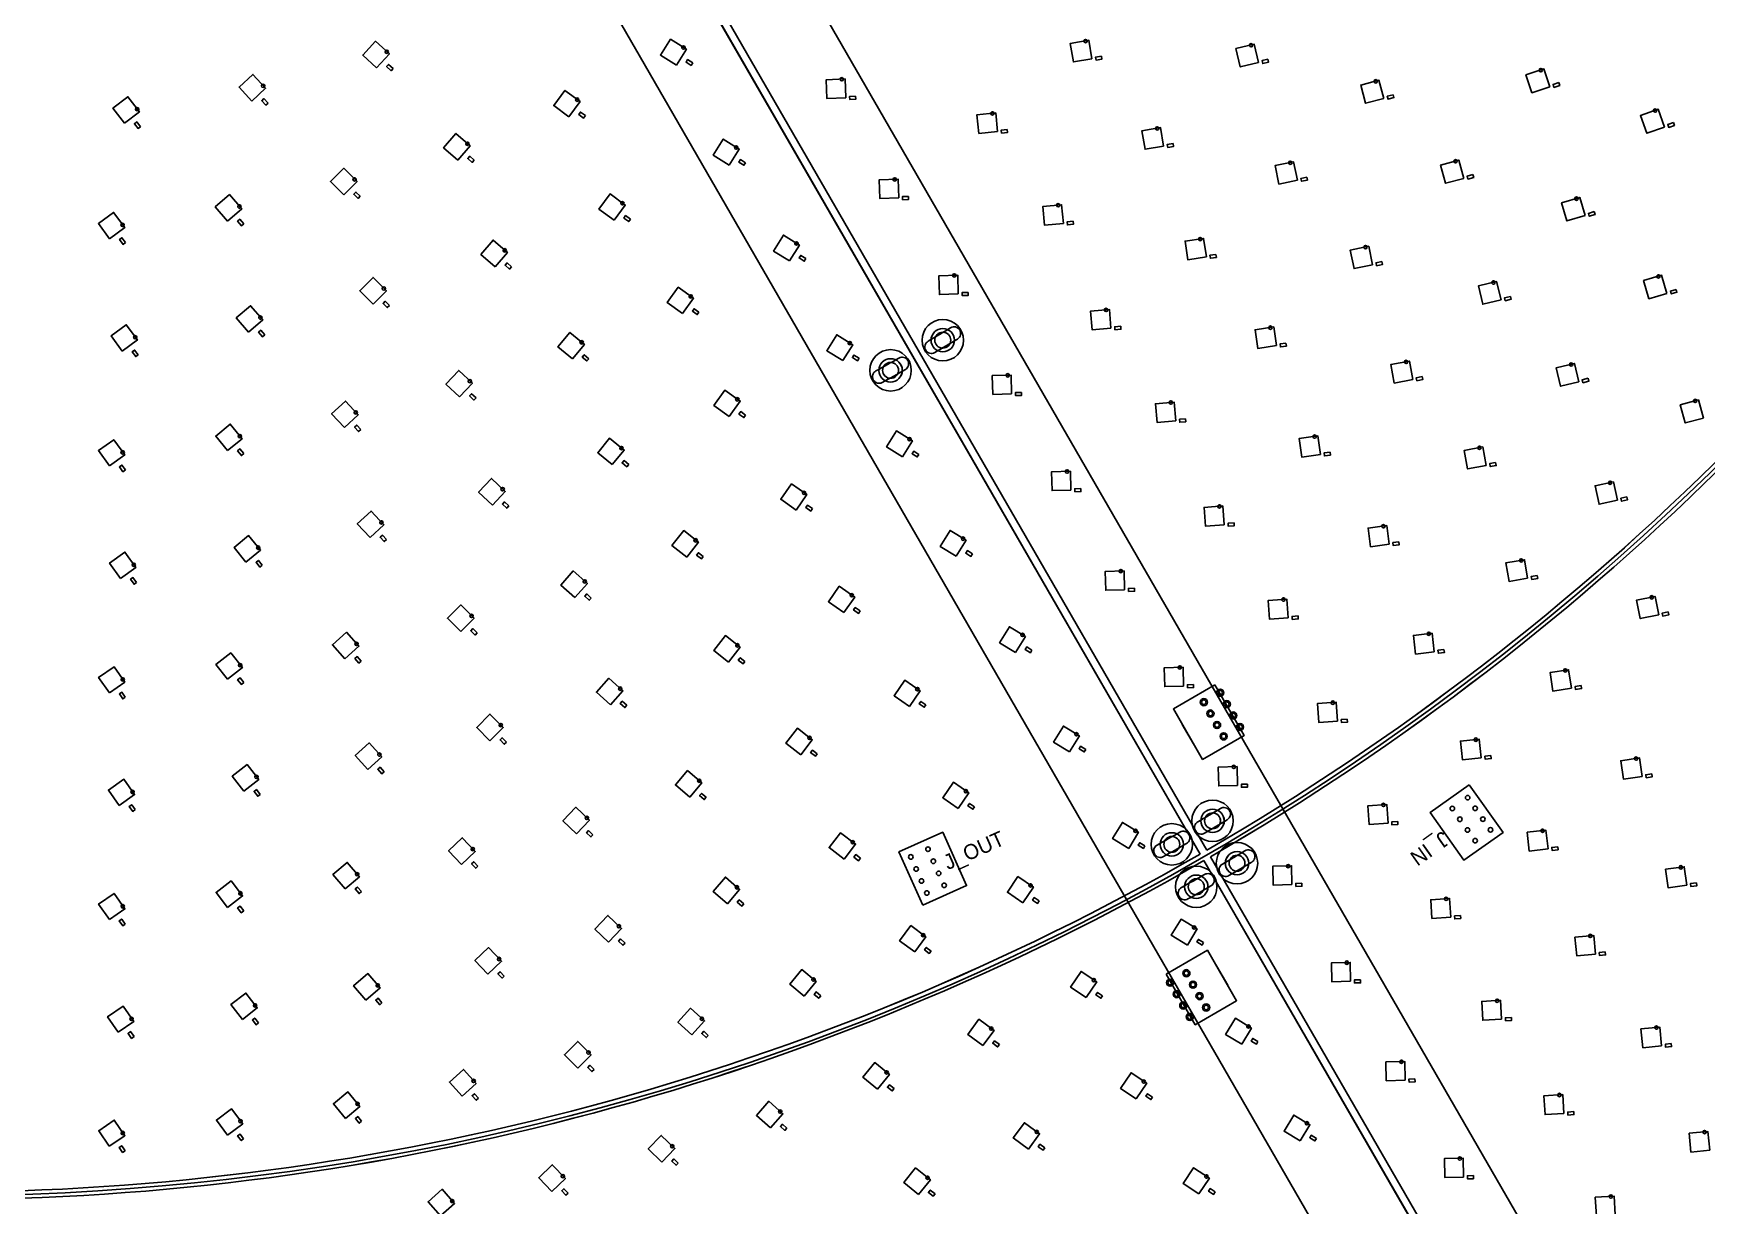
# Model space of a CAD drawing. Header units: millimetres. Extents: x -55 to 1655, y -1555 to 155.
# Drawn here: x 826.3 to 1270.6, y -1377.6 to -1066.5 of the extents above; entities that cross this region are included whole.
import ezdxf
from ezdxf.enums import TextEntityAlignment as Align

# ---------------------------------------------------------------- set-up
doc = ezdxf.new("R2010")
doc.units = ezdxf.units.MM
doc.header["$MEASUREMENT"] = 0
doc.layers.add('Layer 1', color=7, linetype='Continuous', lineweight=0)
for name, color, linetype in [('SUN-LABEL', 4, 'Continuous'), ('SUN-OUTLINE', 2, 'Continuous'), ('SUN-STANDOFF', 1, 'Continuous'), ('SUN-WAGO', 3, 'Continuous')]:
    doc.layers.add(name, color=color, linetype=linetype)

msp = doc.modelspace()

# ---------------------------------------------------------------- linework, layer by layer
at = {"layer": 'Layer 1', "color": 2, "lineweight": 25, "true_color": 0xf7ec13}
for p, q in [((912.1, -896.35), (1136.1, -1284.33)), ((1137.83, -1283.33), (913.83, -895.35)), ((1137.1, -1286.06), (1226.1, -1440.21)), ((1227.83, -1439.21), (1138.83, -1285.06))]:
    msp.add_line(p, q, dxfattribs=at)
at = {"layer": 'Layer 1', "color": 93, "lineweight": 25, "true_color": 0x6abd45}
for p, q in [((1131.35, -1249.91), (1134.35, -1255.1)), ((1140.4, -1313.98), (1143.4, -1319.18))]:
    msp.add_line(p, q, dxfattribs=at)
at = {"layer": 'Layer 1', "color": 175, "lineweight": 25, "true_color": 0x3953a4}
msp.add_lwpolyline([(886.51, -898.02), (1206.78, -1452.74), (1248.34, -1428.74), (928.07, -874.02)], dxfattribs=at)
at = {"layer": 'Layer 1', "color": 18, "lineweight": 25, "true_color": 0x000000}
for points in [[(917.39, -1075.61), (920.77, -1071.92), (917.09, -1068.55), (913.71, -1072.23)], [(997, -1074.9), (999.66, -1070.67), (995.43, -1068.01), (992.77, -1072.24)], [(1107.35, -1073.23), (1106.53, -1068.3), (1101.6, -1069.11), (1102.41, -1074.05)], [(1151.6, -1074.23), (1150.46, -1069.36), (1145.59, -1070.49), (1146.73, -1075.36)], [(884.22, -1084.42), (887.91, -1081.04), (884.53, -1077.35), (880.84, -1080.73)], [(1041.97, -1083.56), (1041.78, -1078.56), (1036.79, -1078.75), (1036.97, -1083.75)], [(1184.86, -1083.73), (1183.57, -1078.9), (1178.74, -1080.2), (1180.03, -1085.03)], [(1228.93, -1080.65), (1227.36, -1075.9), (1222.61, -1077.48), (1224.18, -1082.22)], [(850.41, -1090.3), (854.37, -1087.25), (851.33, -1083.29), (847.36, -1086.33)], [(968.45, -1088.58), (971.42, -1084.56), (967.39, -1081.59), (964.42, -1085.61)], [(1082.29, -1092.54), (1081.8, -1087.56), (1076.82, -1088.05), (1077.31, -1093.03)], [(1259.4, -1091.32), (1257.73, -1086.61), (1253.02, -1088.28), (1254.69, -1092.99)], [(1126.38, -1096.42), (1125.56, -1091.49), (1120.63, -1092.3), (1121.45, -1097.24)], [(938.95, -1100.08), (942.21, -1096.3), (938.42, -1093.03), (935.16, -1096.82)], [(1011.02, -1101.43), (1013.68, -1097.19), (1009.45, -1094.53), (1006.79, -1098.77)], [(1161.91, -1105.46), (1160.9, -1100.57), (1156, -1101.58), (1157.01, -1106.48)], [(1206.08, -1104.95), (1204.78, -1100.12), (1199.95, -1101.41), (1201.25, -1106.24)], [(908.67, -1109.35), (912.2, -1105.82), (908.67, -1102.28), (905.13, -1105.82)], [(1056.02, -1110.16), (1055.85, -1105.16), (1050.86, -1105.33), (1051.02, -1110.33)], [(877.78, -1116.33), (881.57, -1113.07), (878.31, -1109.28), (874.52, -1112.54)], [(980.44, -1116.08), (983.41, -1112.05), (979.39, -1109.09), (976.42, -1113.11)], [(1238.3, -1114.83), (1236.88, -1110.03), (1232.08, -1111.45), (1233.5, -1116.25)], [(846.46, -1120.98), (850.49, -1118.01), (847.52, -1113.99), (843.49, -1116.96)], [(1099.76, -1116.92), (1099.27, -1111.95), (1094.29, -1112.44), (1094.79, -1117.41)], [(948.85, -1128.4), (952.12, -1124.61), (948.33, -1121.35), (945.06, -1125.14)], [(1027.04, -1126.89), (1029.68, -1122.65), (1025.43, -1120.01), (1022.79, -1124.25)], [(1137.73, -1125.82), (1137, -1120.88), (1132.06, -1121.6), (1132.78, -1126.55)], [(1181.85, -1127.88), (1180.84, -1122.98), (1175.94, -1123.99), (1176.96, -1128.89)], [(916.43, -1138.33), (919.97, -1134.79), (916.43, -1131.26), (912.9, -1134.79)], [(1071.86, -1135.64), (1071.7, -1130.64), (1066.7, -1130.8), (1066.86, -1135.8)], [(1215.99, -1137.2), (1214.82, -1132.34), (1209.96, -1133.51), (1211.13, -1138.37)], [(1260.06, -1135.48), (1258.64, -1130.68), (1253.84, -1132.1), (1255.26, -1136.9)], [(998.64, -1140.83), (1001.55, -1136.77), (997.49, -1133.85), (994.58, -1137.92)], [(883.36, -1145.81), (887.15, -1142.55), (883.89, -1138.76), (880.1, -1142.02)], [(1112.4, -1144.74), (1111.97, -1139.76), (1106.99, -1140.2), (1107.42, -1145.18)], [(849.82, -1150.79), (853.84, -1147.83), (850.88, -1143.8), (846.85, -1146.77)], [(969.39, -1152.88), (972.56, -1149.02), (968.7, -1145.84), (965.53, -1149.71)], [(1156.33, -1149.36), (1155.61, -1144.41), (1150.66, -1145.13), (1151.39, -1150.08)], [(1041.18, -1153.35), (1043.82, -1149.11), (1039.57, -1146.46), (1036.93, -1150.71)], [(1192.55, -1158.37), (1191.64, -1153.46), (1186.72, -1154.37), (1187.63, -1159.29)], [(1236.64, -1158.96), (1235.48, -1154.1), (1230.61, -1155.27), (1231.78, -1160.13)], [(939.42, -1162.99), (942.83, -1159.34), (939.19, -1155.93), (935.77, -1159.58)], [(1086.02, -1162.16), (1085.88, -1157.16), (1080.88, -1157.31), (1081.03, -1162.3)], [(908.85, -1171.12), (912.49, -1167.7), (909.08, -1164.06), (905.43, -1167.47)], [(1011.02, -1168.16), (1013.93, -1164.09), (1009.87, -1161.18), (1006.96, -1165.24)], [(1269.72, -1168.59), (1268.42, -1163.76), (1263.59, -1165.05), (1264.89, -1169.88)], [(1129.61, -1169.32), (1129.18, -1164.34), (1124.19, -1164.77), (1124.63, -1169.75)], [(877.81, -1177.24), (881.67, -1174.06), (878.5, -1170.2), (874.64, -1173.37)], [(1057.06, -1178.88), (1059.69, -1174.62), (1055.43, -1172), (1052.81, -1176.25)], [(846.44, -1181.31), (850.5, -1178.39), (847.59, -1174.33), (843.52, -1177.24)], [(979.96, -1180.96), (983.13, -1177.09), (979.27, -1173.92), (976.09, -1177.79)], [(1168.03, -1178.29), (1167.37, -1173.34), (1162.42, -1173.99), (1163.07, -1178.95)], [(1212.03, -1181.19), (1211.12, -1176.27), (1206.2, -1177.18), (1207.11, -1182.1)], [(948.13, -1191.7), (951.54, -1188.05), (947.89, -1184.63), (944.48, -1188.28)], [(1028.79, -1193.02), (1031.66, -1188.92), (1027.56, -1186.05), (1024.7, -1190.15)], [(1101.77, -1187.69), (1101.63, -1182.69), (1096.63, -1182.84), (1096.77, -1187.84)], [(1246.89, -1190.41), (1245.83, -1185.52), (1240.95, -1186.58), (1242.01, -1191.47)], [(915.66, -1200.34), (919.31, -1196.92), (915.89, -1193.27), (912.24, -1196.69)], [(1142.5, -1196.9), (1142.1, -1191.92), (1137.12, -1192.31), (1137.51, -1197.29)], [(999.75, -1205.49), (1002.85, -1201.57), (998.93, -1198.46), (995.82, -1202.39)], [(1071.3, -1205.28), (1073.93, -1201.03), (1069.67, -1198.4), (1067.05, -1202.66)], [(1186.29, -1202.09), (1185.64, -1197.14), (1180.68, -1197.79), (1181.33, -1202.75)], [(882.69, -1206.83), (886.56, -1203.66), (883.39, -1199.8), (879.52, -1202.97)], [(849.38, -1211.16), (853.44, -1208.25), (850.53, -1204.18), (846.46, -1207.1)], [(1223.06, -1211.12), (1222.23, -1206.19), (1217.3, -1207.02), (1218.13, -1211.95)], [(970.02, -1216.25), (973.35, -1212.51), (969.61, -1209.19), (966.29, -1212.92)], [(1116.03, -1214.15), (1115.9, -1209.15), (1110.9, -1209.28), (1111.03, -1214.28)], [(1041.47, -1220.21), (1044.34, -1216.11), (1040.24, -1213.24), (1037.37, -1217.34)], [(1159.49, -1221.62), (1159.1, -1216.64), (1154.11, -1217.03), (1154.5, -1222.02)], [(1257.85, -1220.86), (1256.88, -1215.96), (1251.97, -1216.93), (1252.95, -1221.84)], [(939.73, -1225.26), (943.26, -1221.73), (939.73, -1218.19), (936.19, -1221.73)], [(908.96, -1232.5), (912.69, -1229.18), (909.37, -1225.44), (905.63, -1228.77)], [(1087.08, -1230.86), (1089.7, -1226.59), (1085.43, -1223.98), (1082.82, -1228.24)], [(1198.27, -1230.67), (1197.67, -1225.71), (1192.71, -1226.3), (1193.3, -1231.26)], [(1010.82, -1233.37), (1013.92, -1229.45), (1010, -1226.34), (1006.9, -1230.27)], [(846.41, -1241.56), (850.51, -1238.69), (847.64, -1234.59), (843.55, -1237.46)], [(877.82, -1237.94), (881.74, -1234.84), (878.64, -1230.92), (874.72, -1234.02)], [(1131.7, -1239.73), (1131.57, -1234.73), (1126.57, -1234.86), (1126.7, -1239.86)], [(979.46, -1244.73), (982.78, -1240.99), (979.05, -1237.67), (975.73, -1241.4)], [(1058.92, -1245.16), (1061.75, -1241.04), (1057.63, -1238.2), (1054.79, -1242.32)], [(1234.7, -1240.34), (1233.94, -1235.4), (1229, -1236.16), (1229.76, -1241.1)], [(1172.57, -1249.02), (1172.21, -1244.03), (1167.23, -1244.39), (1167.58, -1249.38)], [(947.49, -1254.24), (951.03, -1250.71), (947.49, -1247.17), (943.96, -1250.71)], [(1030.04, -1257.96), (1033.08, -1253.99), (1029.11, -1250.95), (1026.07, -1254.92)], [(1101.4, -1257.22), (1104.01, -1252.96), (1099.75, -1250.35), (1097.14, -1254.61)], [(915.02, -1261.88), (918.76, -1258.56), (915.43, -1254.82), (911.7, -1258.15)], [(1210.73, -1258.79), (1210.18, -1253.82), (1205.21, -1254.36), (1205.76, -1259.33)], [(882.16, -1267.62), (886.09, -1264.52), (882.99, -1260.6), (879.06, -1263.7)], [(1146.03, -1266.13), (1145.91, -1261.13), (1140.91, -1261.25), (1141.03, -1266.25)], [(1253.48, -1263.74), (1252.72, -1258.79), (1247.78, -1259.55), (1248.54, -1264.5)], [(849.03, -1271.44), (853.12, -1268.57), (850.26, -1264.48), (846.16, -1267.35)], [(1000.53, -1269.24), (1003.77, -1265.44), (999.97, -1262.19), (996.72, -1265.99)], [(1071.83, -1272.23), (1074.66, -1268.11), (1070.54, -1265.28), (1067.71, -1269.4)], [(970.47, -1278.95), (973.91, -1275.33), (970.28, -1271.89), (966.84, -1275.51)], [(1185.97, -1276.17), (1185.64, -1271.18), (1180.65, -1271.51), (1180.98, -1276.5)], [(1041.52, -1285.68), (1044.56, -1281.71), (1040.59, -1278.67), (1037.55, -1282.63)], [(1117.1, -1282.83), (1119.7, -1278.56), (1115.44, -1275.96), (1112.83, -1280.23)], [(1228.46, -1282.98), (1227.92, -1278.01), (1222.95, -1278.56), (1223.49, -1283.53)], [(939.94, -1287.08), (943.57, -1283.64), (940.12, -1280.02), (936.5, -1283.46)], [(909.03, -1293.61), (912.83, -1290.36), (909.58, -1286.56), (905.78, -1289.8)], [(1160.47, -1292.46), (1160.36, -1287.46), (1155.36, -1287.57), (1155.47, -1292.57)], [(1265.33, -1292.64), (1264.63, -1287.69), (1259.68, -1288.39), (1260.38, -1293.34)], [(877.82, -1298.5), (881.79, -1295.46), (878.74, -1291.49), (874.77, -1294.53)], [(1010.54, -1297.52), (1013.79, -1293.71), (1009.99, -1290.47), (1006.74, -1294.27)], [(1089.02, -1297.26), (1091.82, -1293.12), (1087.68, -1290.32), (1084.88, -1294.46)], [(846.4, -1301.75), (850.52, -1298.92), (847.68, -1294.8), (843.56, -1297.63)], [(1202.63, -1301.12), (1202.31, -1296.13), (1197.32, -1296.46), (1197.64, -1301.44)], [(978.99, -1307.72), (982.43, -1304.09), (978.8, -1300.65), (975.36, -1304.28)], [(1132.69, -1308.5), (1135.28, -1304.23), (1131.01, -1301.64), (1128.41, -1305.91)], [(1060.28, -1310.34), (1063.27, -1306.34), (1059.27, -1303.34), (1056.27, -1307.34)], [(1241.09, -1310.9), (1240.59, -1305.92), (1235.62, -1306.43), (1236.12, -1311.4)], [(946.94, -1316.26), (950.57, -1312.81), (947.13, -1309.19), (943.5, -1312.63)], [(1030.95, -1322.03), (1034.13, -1318.18), (1030.27, -1315), (1027.09, -1318.85)], [(1176.04, -1318.11), (1175.93, -1313.11), (1170.93, -1313.22), (1171.04, -1318.22)], [(914.5, -1323.1), (918.3, -1319.86), (915.05, -1316.05), (911.25, -1319.3)], [(1105.83, -1322.44), (1108.61, -1318.28), (1104.45, -1315.5), (1101.68, -1319.66)], [(881.73, -1328.24), (885.7, -1325.2), (882.66, -1321.23), (878.69, -1324.28)], [(1216.14, -1328.16), (1215.84, -1323.17), (1210.85, -1323.48), (1211.15, -1328.47)], [(848.75, -1331.66), (852.87, -1328.83), (850.04, -1324.71), (845.92, -1327.54)], [(1001.09, -1332.32), (1004.46, -1328.62), (1000.76, -1325.26), (997.39, -1328.96)], [(1078.4, -1335.19), (1081.35, -1331.16), (1077.32, -1328.2), (1074.37, -1332.23)], [(1147.12, -1334.81), (1149.71, -1330.53), (1145.44, -1327.94), (1142.84, -1332.21)], [(1258.63, -1335.24), (1258.13, -1330.26), (1253.15, -1330.77), (1253.66, -1335.74)], [(970.78, -1341.17), (974.32, -1337.64), (970.78, -1334.1), (967.25, -1337.64)], [(940.09, -1348.58), (943.79, -1345.21), (940.43, -1341.51), (936.73, -1344.88)], [(1050.43, -1346.73), (1053.56, -1342.83), (1049.66, -1339.7), (1046.53, -1343.6)], [(1190.52, -1344.41), (1190.42, -1339.41), (1185.42, -1339.52), (1185.52, -1344.51)], [(1119.1, -1349.34), (1121.88, -1345.19), (1117.72, -1342.41), (1114.94, -1346.57)], [(909.08, -1354.51), (912.93, -1351.33), (909.75, -1347.47), (905.89, -1350.65)], [(1021.99, -1357.04), (1025.29, -1353.28), (1021.53, -1349.98), (1018.23, -1353.74)], [(1232.68, -1353.19), (1232.38, -1348.2), (1227.39, -1348.5), (1227.69, -1353.49)], [(846.38, -1361.92), (850.52, -1359.12), (847.72, -1354.97), (843.58, -1357.78)], [(877.82, -1358.96), (881.82, -1355.96), (878.82, -1351.96), (874.82, -1354.96)], [(1162.65, -1360.5), (1165.24, -1356.22), (1160.96, -1353.63), (1158.38, -1357.91)], [(993.12, -1366.1), (996.58, -1362.49), (992.97, -1359.03), (989.51, -1362.64)], [(1090.48, -1362.65), (1093.44, -1358.61), (1089.4, -1355.66), (1086.45, -1359.69)], [(1271.41, -1362.99), (1270.94, -1358.01), (1265.97, -1358.48), (1266.43, -1363.46)], [(963.89, -1373.89), (967.5, -1370.43), (964.04, -1366.82), (960.43, -1370.28)], [(1061.3, -1374.69), (1064.43, -1370.79), (1060.53, -1367.66), (1057.41, -1371.56)], [(1135.77, -1374.57), (1138.53, -1370.4), (1134.36, -1367.64), (1131.6, -1371.81)], [(1206.04, -1370.09), (1205.94, -1365.09), (1200.94, -1365.19), (1201.04, -1370.19)], [(934.35, -1380.4), (938.1, -1377.1), (934.81, -1373.34), (931.05, -1376.64)], [(1246.3, -1380.15), (1246.02, -1375.16), (1241.02, -1375.44), (1241.3, -1380.43)]]:
    msp.add_lwpolyline(points, close=True, dxfattribs=at)
at = {"layer": 'Layer 1', "color": 30, "lineweight": 25, "true_color": 0xf57f20}
for points in [[(921.76, -1075.78), (920.58, -1074.7), (920.04, -1075.29), (921.22, -1076.37)], [(1001.33, -1074.29), (999.97, -1073.44), (999.55, -1074.12), (1000.9, -1074.97)], [(1109.88, -1072.5), (1108.3, -1072.76), (1108.43, -1073.55), (1110.01, -1073.28)], [(1154.08, -1073.32), (1152.52, -1073.69), (1152.7, -1074.47), (1154.26, -1074.1)], [(1231.32, -1079.53), (1229.8, -1080.03), (1230.05, -1080.79), (1231.57, -1080.28)], [(888.56, -1084.97), (887.47, -1083.79), (886.88, -1084.33), (887.97, -1085.51)], [(1044.58, -1083.15), (1042.98, -1083.21), (1043.01, -1084.01), (1044.61, -1083.95)], [(1187.31, -1082.75), (1185.77, -1083.17), (1185.98, -1083.94), (1187.52, -1083.52)], [(972.81, -1088.29), (971.52, -1087.34), (971.04, -1087.98), (972.33, -1088.93)], [(854.68, -1091.23), (853.7, -1089.96), (853.07, -1090.44), (854.04, -1091.71)], [(1084.86, -1091.97), (1083.27, -1092.12), (1083.35, -1092.92), (1084.94, -1092.76)], [(1261.77, -1090.15), (1260.26, -1090.68), (1260.52, -1091.44), (1262.03, -1090.9)], [(1128.91, -1095.69), (1127.34, -1095.95), (1127.47, -1096.74), (1129.04, -1096.47)], [(943.31, -1100.12), (942.1, -1099.08), (941.58, -1099.68), (942.79, -1100.73)], [(1015.35, -1100.81), (1013.99, -1099.96), (1013.57, -1100.64), (1014.92, -1101.49)], [(1164.41, -1104.63), (1162.85, -1104.95), (1163.01, -1105.73), (1164.57, -1105.41)], [(1208.53, -1103.96), (1206.98, -1104.38), (1207.19, -1105.15), (1208.74, -1104.74)], [(913.02, -1109.72), (911.89, -1108.58), (911.33, -1109.15), (912.46, -1110.28)], [(1058.63, -1109.76), (1057.03, -1109.81), (1057.05, -1110.61), (1058.65, -1110.56)], [(984.8, -1115.79), (983.51, -1114.84), (983.04, -1115.48), (984.33, -1116.43)], [(1240.72, -1113.78), (1239.19, -1114.24), (1239.41, -1115), (1240.95, -1114.55)], [(882.1, -1117.02), (881.05, -1115.81), (880.45, -1116.33), (881.49, -1117.54)], [(1102.34, -1116.35), (1100.75, -1116.51), (1100.83, -1117.31), (1102.42, -1117.15)], [(850.71, -1121.99), (849.76, -1120.7), (849.12, -1121.18), (850.07, -1122.47)], [(953.22, -1128.44), (952.01, -1127.39), (951.49, -1128), (952.7, -1129.04)], [(1031.36, -1126.26), (1030, -1125.41), (1029.58, -1126.09), (1030.94, -1126.94)], [(1140.28, -1125.13), (1138.69, -1125.36), (1138.81, -1126.16), (1140.39, -1125.92)], [(1184.36, -1127.04), (1182.79, -1127.36), (1182.95, -1128.14), (1184.52, -1127.82)], [(1074.47, -1135.24), (1072.87, -1135.29), (1072.9, -1136.09), (1074.5, -1136.04)], [(1218.47, -1136.28), (1216.91, -1136.66), (1217.1, -1137.43), (1218.65, -1137.06)], [(1262.48, -1134.43), (1260.95, -1134.89), (1261.17, -1135.65), (1262.71, -1135.2)], [(920.79, -1138.69), (919.66, -1137.56), (919.09, -1138.13), (920.22, -1139.26)], [(1002.99, -1140.48), (1001.69, -1139.55), (1001.23, -1140.2), (1002.53, -1141.13)], [(887.67, -1146.5), (886.63, -1145.28), (886.02, -1145.81), (887.07, -1147.02)], [(1114.99, -1144.2), (1113.39, -1144.34), (1113.46, -1145.14), (1115.06, -1145)], [(854.07, -1151.8), (853.12, -1150.52), (852.48, -1150.99), (853.43, -1152.28)], [(1158.88, -1148.67), (1157.3, -1148.9), (1157.42, -1149.69), (1159, -1149.46)], [(973.76, -1152.82), (972.52, -1151.8), (972.01, -1152.42), (973.25, -1153.43)], [(1045.5, -1152.72), (1044.14, -1151.87), (1043.72, -1152.55), (1045.08, -1153.4)], [(1195.07, -1157.59), (1193.49, -1157.88), (1193.64, -1158.67), (1195.21, -1158.37)], [(1239.12, -1158.04), (1237.56, -1158.42), (1237.75, -1159.2), (1239.3, -1158.82)], [(943.78, -1163.21), (942.61, -1162.12), (942.07, -1162.7), (943.23, -1163.8)], [(1088.63, -1161.77), (1087.04, -1161.81), (1087.06, -1162.61), (1088.66, -1162.57)], [(1015.38, -1167.81), (1014.08, -1166.87), (1013.61, -1167.52), (1014.91, -1168.46)], [(913.18, -1171.63), (912.09, -1170.46), (911.51, -1171.01), (912.6, -1172.18)], [(1132.2, -1168.78), (1130.6, -1168.92), (1130.67, -1169.71), (1132.27, -1169.57)], [(882.1, -1178.02), (881.09, -1176.79), (880.47, -1177.29), (881.49, -1178.53)], [(1061.38, -1178.23), (1060.02, -1177.39), (1059.6, -1178.07), (1060.96, -1178.91)], [(850.67, -1182.37), (849.74, -1181.07), (849.09, -1181.54), (850.02, -1182.84)], [(984.33, -1180.89), (983.09, -1179.88), (982.58, -1180.5), (983.82, -1181.51)], [(1170.58, -1177.64), (1169, -1177.85), (1169.1, -1178.64), (1170.69, -1178.43)], [(1214.55, -1180.4), (1212.98, -1180.69), (1213.12, -1181.48), (1214.7, -1181.19)], [(1104.38, -1187.3), (1102.78, -1187.35), (1102.81, -1188.15), (1104.41, -1188.1)], [(1249.39, -1189.54), (1247.83, -1189.88), (1248, -1190.66), (1249.56, -1190.32)], [(952.49, -1191.92), (951.32, -1190.83), (950.77, -1191.41), (951.94, -1192.51)], [(1033.14, -1192.62), (1031.83, -1191.7), (1031.37, -1192.36), (1032.68, -1193.27)], [(1145.09, -1196.38), (1143.49, -1196.51), (1143.55, -1197.3), (1145.15, -1197.18)], [(920, -1200.84), (918.9, -1199.68), (918.32, -1200.22), (919.41, -1201.39)], [(1075.62, -1204.63), (1074.26, -1203.79), (1073.84, -1204.47), (1075.2, -1205.31)], [(1188.85, -1201.44), (1187.26, -1201.65), (1187.37, -1202.44), (1188.95, -1202.23)], [(886.99, -1207.62), (885.98, -1206.39), (885.36, -1206.89), (886.37, -1208.13)], [(1004.11, -1205.34), (1002.86, -1204.35), (1002.36, -1204.98), (1003.62, -1205.97)], [(853.61, -1212.23), (852.68, -1210.93), (852.03, -1211.39), (852.96, -1212.69)], [(1225.59, -1210.37), (1224.02, -1210.64), (1224.15, -1211.43), (1225.73, -1211.16)], [(974.39, -1216.36), (973.2, -1215.29), (972.66, -1215.89), (973.86, -1216.96)], [(1118.64, -1213.76), (1117.04, -1213.8), (1117.06, -1214.6), (1118.66, -1214.56)], [(1045.82, -1219.81), (1044.51, -1218.89), (1044.05, -1219.54), (1045.36, -1220.46)], [(1162.08, -1221.1), (1160.48, -1221.23), (1160.55, -1222.03), (1162.14, -1221.9)], [(1260.36, -1220.04), (1258.79, -1220.35), (1258.95, -1221.14), (1260.52, -1220.83)], [(944.08, -1225.63), (942.95, -1224.5), (942.38, -1225.06), (943.51, -1226.19)], [(1091.4, -1230.19), (1090.04, -1229.36), (1089.62, -1230.04), (1090.99, -1230.88)], [(1200.83, -1230.05), (1199.24, -1230.24), (1199.34, -1231.03), (1200.93, -1230.84)], [(913.28, -1233.12), (912.22, -1231.92), (911.62, -1232.45), (912.68, -1233.65)], [(1015.19, -1233.22), (1013.93, -1232.23), (1013.44, -1232.86), (1014.69, -1233.85)], [(882.1, -1238.8), (881.11, -1237.55), (880.48, -1238.05), (881.47, -1239.3)], [(1134.32, -1239.34), (1132.72, -1239.38), (1132.74, -1240.18), (1134.34, -1240.14)], [(1237.25, -1239.63), (1235.66, -1239.87), (1235.79, -1240.66), (1237.37, -1240.42)], [(850.64, -1242.67), (849.72, -1241.36), (849.07, -1241.82), (849.98, -1243.13)], [(983.83, -1244.84), (982.63, -1243.77), (982.1, -1244.37), (983.3, -1245.43)], [(1063.26, -1244.72), (1061.94, -1243.81), (1061.49, -1244.47), (1062.81, -1245.38)], [(1175.16, -1248.52), (1173.57, -1248.64), (1173.63, -1249.43), (1175.22, -1249.32)], [(951.84, -1254.6), (950.71, -1253.47), (950.15, -1254.04), (951.28, -1255.17)], [(1034.4, -1257.75), (1033.13, -1256.78), (1032.64, -1257.41), (1033.91, -1258.39)], [(1105.72, -1256.56), (1104.35, -1255.72), (1103.94, -1256.4), (1105.3, -1257.24)], [(919.35, -1262.5), (918.28, -1261.3), (917.69, -1261.83), (918.75, -1263.03)], [(1213.3, -1258.19), (1211.71, -1258.36), (1211.79, -1259.16), (1213.38, -1258.99)], [(1148.65, -1265.75), (1147.05, -1265.79), (1147.06, -1266.59), (1148.66, -1266.55)], [(1256.02, -1263.03), (1254.44, -1263.27), (1254.56, -1264.06), (1256.15, -1263.82)], [(886.45, -1268.49), (885.45, -1267.23), (884.83, -1267.73), (885.82, -1268.98)], [(1004.89, -1269.26), (1003.68, -1268.22), (1003.16, -1268.83), (1004.38, -1269.87)], [(853.25, -1272.55), (852.34, -1271.24), (851.68, -1271.7), (852.6, -1273.01)], [(1076.18, -1271.8), (1074.86, -1270.89), (1074.41, -1271.55), (1075.72, -1272.46)], [(974.83, -1279.2), (973.67, -1278.1), (973.12, -1278.68), (974.28, -1279.78)], [(1188.56, -1275.69), (1186.96, -1275.79), (1187.02, -1276.59), (1188.61, -1276.49)], [(1121.42, -1282.16), (1120.05, -1281.33), (1119.64, -1282.01), (1121, -1282.84)], [(1231.04, -1282.38), (1229.45, -1282.56), (1229.53, -1283.35), (1231.12, -1283.18)], [(944.28, -1287.56), (943.18, -1286.4), (942.6, -1286.95), (943.7, -1288.11)], [(1045.88, -1285.47), (1044.61, -1284.5), (1044.12, -1285.13), (1045.39, -1286.1)], [(1163.09, -1292.09), (1161.49, -1292.13), (1161.5, -1292.93), (1163.1, -1292.89)], [(1267.88, -1291.96), (1266.3, -1292.18), (1266.41, -1292.98), (1267.99, -1292.75)], [(913.34, -1294.31), (912.3, -1293.09), (911.69, -1293.61), (912.73, -1294.83)], [(1014.91, -1297.54), (1013.69, -1296.5), (1013.17, -1297.11), (1014.39, -1298.15)], [(1093.36, -1296.8), (1092.04, -1295.9), (1091.59, -1296.56), (1092.91, -1297.46)], [(850.61, -1302.91), (849.7, -1301.59), (849.04, -1302.04), (849.95, -1303.36)], [(882.09, -1299.43), (881.11, -1298.16), (880.48, -1298.65), (881.45, -1299.92)], [(1205.23, -1300.63), (1203.63, -1300.74), (1203.68, -1301.54), (1205.28, -1301.43)], [(983.35, -1307.97), (982.19, -1306.87), (981.64, -1307.45), (982.8, -1308.55)], [(1064.64, -1310.08), (1063.36, -1309.12), (1062.88, -1309.76), (1064.16, -1310.72)], [(1137, -1307.82), (1135.63, -1306.99), (1135.22, -1307.68), (1136.59, -1308.51)], [(1243.67, -1310.32), (1242.08, -1310.48), (1242.16, -1311.28), (1243.75, -1311.12)], [(951.29, -1316.73), (950.18, -1315.57), (949.6, -1316.12), (950.7, -1317.28)], [(1178.65, -1317.74), (1177.05, -1317.77), (1177.07, -1318.57), (1178.67, -1318.54)], [(918.81, -1323.81), (917.77, -1322.59), (917.16, -1323.11), (918.2, -1324.33)], [(1035.32, -1321.98), (1034.08, -1320.96), (1033.57, -1321.58), (1034.81, -1322.6)], [(1110.17, -1321.94), (1108.84, -1321.06), (1108.4, -1321.72), (1109.73, -1322.61)], [(886, -1329.17), (885.03, -1327.9), (884.39, -1328.39), (885.37, -1329.66)], [(1218.74, -1327.69), (1217.14, -1327.79), (1217.19, -1328.59), (1218.79, -1328.49)], [(852.96, -1332.81), (852.06, -1331.49), (851.4, -1331.95), (852.3, -1333.27)], [(1005.46, -1332.48), (1004.28, -1331.4), (1003.74, -1331.99), (1004.92, -1333.07)], [(1082.76, -1334.88), (1081.47, -1333.94), (1080.99, -1334.58), (1082.28, -1335.53)], [(1151.43, -1334.12), (1150.06, -1333.29), (1149.65, -1333.98), (1151.02, -1334.81)], [(1261.21, -1334.66), (1259.62, -1334.82), (1259.7, -1335.62), (1261.29, -1335.46)], [(975.14, -1341.54), (974.01, -1340.41), (973.44, -1340.97), (974.57, -1342.1)], [(1054.8, -1346.62), (1053.55, -1345.61), (1053.05, -1346.24), (1054.3, -1347.24)], [(1193.13, -1344.05), (1191.53, -1344.08), (1191.55, -1344.88), (1193.15, -1344.85)], [(944.42, -1349.15), (943.34, -1347.96), (942.75, -1348.5), (943.83, -1349.68)], [(1123.44, -1348.85), (1122.11, -1347.96), (1121.67, -1348.63), (1123, -1349.52)], [(913.38, -1355.29), (912.36, -1354.05), (911.74, -1354.56), (912.76, -1355.79)], [(1235.28, -1352.72), (1233.69, -1352.82), (1233.73, -1353.62), (1235.33, -1353.52)], [(882.07, -1359.94), (881.11, -1358.66), (880.47, -1359.14), (881.43, -1360.42)], [(1026.36, -1357.12), (1025.15, -1356.06), (1024.63, -1356.66), (1025.83, -1357.72)], [(1166.97, -1359.81), (1165.6, -1358.98), (1165.19, -1359.67), (1166.56, -1360.5)], [(850.59, -1363.1), (849.69, -1361.77), (849.03, -1362.22), (849.92, -1363.55)], [(1094.84, -1362.34), (1093.55, -1361.4), (1093.07, -1362.04), (1094.37, -1362.99)], [(997.48, -1366.37), (996.33, -1365.26), (995.78, -1365.84), (996.93, -1366.94)], [(1208.65, -1369.72), (1207.05, -1369.75), (1207.07, -1370.55), (1208.67, -1370.52)], [(968.24, -1374.35), (967.13, -1373.19), (966.55, -1373.74), (967.66, -1374.9)], [(1065.67, -1374.58), (1064.42, -1373.57), (1063.92, -1374.2), (1065.17, -1375.2)], [(1140.11, -1374.05), (1138.77, -1373.17), (1138.33, -1373.84), (1139.67, -1374.72)]]:
    msp.add_lwpolyline(points, close=True, dxfattribs=at)
at = {"layer": 'Layer 1', "color": 93, "lineweight": 25, "true_color": 0x6abd45}
for points in [[(1139.98, -1239.44), (1147.73, -1252.87), (1136.73, -1259.22), (1128.98, -1245.79)], [(1127.03, -1316.22), (1134.78, -1329.64), (1145.78, -1323.29), (1138.03, -1309.87)]]:
    msp.add_lwpolyline(points, close=True, dxfattribs=at)
at = {"layer": 'Layer 1', "color": 2, "lineweight": 25, "true_color": 0xf7ec13}
for radius in [848, 675]:
    msp.add_circle((799.96, -700.13), radius, dxfattribs=at)
at = {"layer": 'Layer 1', "color": 18, "lineweight": 25, "true_color": 0x000000}
for centre in [(998.88, -1070.23), (1105.65, -1068.5), (1149.6, -1069.61), (920.07, -1071.35), (1040.89, -1078.65), (1182.71, -1079.19), (1226.52, -1076.23), (887.26, -1080.41), (970.66, -1084.06), (853.79, -1086.57), (1080.91, -1087.7), (1256.9, -1086.95), (1124.68, -1091.69), (941.49, -1095.75), (1012.89, -1096.76), (1160.03, -1100.8), (1203.93, -1100.4), (911.53, -1105.22), (1054.96, -1105.24), (1236.03, -1110.34), (880.95, -1112.42), (982.66, -1111.56), (1098.38, -1112.09), (849.91, -1117.32), (951.4, -1124.06), (1028.89, -1122.21), (1136.12, -1121.06), (1179.97, -1123.21), (1070.8, -1130.72), (1213.96, -1132.6), (1257.79, -1130.99), (919.3, -1134.19), (1000.79, -1136.28), (886.53, -1141.9), (1111.08, -1139.89), (1154.73, -1144.59), (853.27, -1147.13), (971.84, -1148.48), (1043.03, -1148.67), (1190.76, -1153.67), (1234.61, -1154.36), (942.14, -1158.77), (1084.98, -1157.24), (1013.17, -1163.61), (1128.28, -1164.46), (1267.57, -1164.04), (911.84, -1167.08), (881.06, -1173.4), (849.94, -1177.69), (982.4, -1176.56), (1058.9, -1174.19), (1166.49, -1173.5), (1210.24, -1176.48), (1100.73, -1182.77), (1244.96, -1185.76), (950.85, -1187.47), (1030.89, -1188.45), (1141.21, -1192.04), (918.66, -1196.3), (1184.75, -1197.3), (885.95, -1203), (1002.11, -1201.05), (1073.13, -1200.6), (852.88, -1207.55), (1221.35, -1206.39), (972.64, -1211.95), (1115, -1209.22), (1043.57, -1215.63), (1158.2, -1216.76), (1256, -1216.18), (942.59, -1221.13), (1088.9, -1226.17), (1196.79, -1225.86), (912.06, -1228.54), (1013.19, -1228.93), (881.14, -1234.16), (1130.67, -1234.8), (1233.06, -1235.58), (849.95, -1237.98), (982.08, -1240.43), (1060.98, -1240.57), (1171.32, -1244.15), (950.35, -1250.1), (1103.22, -1252.53), (1032.34, -1253.49), (1209.29, -1253.97), (918.12, -1257.92), (1145.01, -1261.2), (1251.84, -1258.98), (885.49, -1263.85), (1003.06, -1264.89), (852.57, -1267.86), (1073.89, -1267.64), (973.22, -1274.74), (1184.74, -1271.29), (1118.91, -1278.14), (1227.03, -1278.16), (942.91, -1283.02), (1043.82, -1281.2), (1159.46, -1287.53), (1263.74, -1287.87), (912.21, -1289.71), (1013.07, -1293.17), (1091.05, -1292.66), (881.2, -1294.77), (1201.41, -1296.24), (849.97, -1298.21), (981.74, -1303.51), (1062.52, -1305.84), (1134.49, -1303.81), (1239.7, -1306.06), (949.91, -1312.2), (1175.03, -1313.18), (917.67, -1319.2), (1033.4, -1317.64), (1107.83, -1317.82), (1214.95, -1323.28), (852.32, -1328.12), (885.11, -1324.52), (1003.76, -1328.05), (1080.6, -1330.66), (1148.92, -1330.11), (1257.24, -1330.4), (973.65, -1337.04), (1189.52, -1339.48), (943.15, -1344.58), (1052.83, -1342.3), (1121.1, -1344.73), (912.32, -1350.66), (1231.49, -1348.31), (881.24, -1355.27), (1024.58, -1352.72), (849.97, -1358.4), (1092.68, -1358.12), (1164.45, -1355.8), (1270.05, -1358.14), (995.9, -1361.9), (1205.04, -1365.16), (966.84, -1369.82), (1063.7, -1370.26), (1137.75, -1369.94), (937.47, -1376.46), (1245.12, -1375.26)]:
    msp.add_circle(centre, 0.45, dxfattribs=at)
at = {"layer": 'Layer 1', "color": 240, "lineweight": 25, "true_color": 0xed2024}
for centre, radius in [((1067.73, -1147.92), 5.5), ((1067.73, -1147.92), 3.1), ((1067.73, -1147.92), 2.11), ((1053.88, -1155.92), 5.5), ((1053.88, -1155.92), 3.1), ((1053.88, -1155.92), 2.11), ((1139.38, -1275.51), 5.5), ((1139.38, -1275.51), 3.1), ((1139.38, -1275.51), 2.11), ((1128.55, -1281.76), 5.5), ((1128.55, -1281.76), 3.1), ((1128.55, -1281.76), 2.11), ((1145.88, -1286.77), 5.5), ((1145.88, -1286.77), 3.1), ((1135.05, -1293.02), 5.5), ((1145.88, -1286.77), 2.11), ((1135.05, -1293.02), 3.1), ((1135.05, -1293.02), 2.11)]:
    msp.add_circle(centre, radius, dxfattribs=at)
at = {"layer": 'Layer 1', "color": 93, "lineweight": 25, "true_color": 0x6abd45}
for centre, radius in [((1137.07, -1244.01), 0.95), ((1137.07, -1244.01), 0.6), ((1141.4, -1241.51), 0.95), ((1141.4, -1241.51), 0.6), ((1143.15, -1244.54), 0.95), ((1143.15, -1244.54), 0.6), ((1138.82, -1247.04), 0.95), ((1138.82, -1247.04), 0.6), ((1144.9, -1247.57), 0.95), ((1144.9, -1247.57), 0.6), ((1140.57, -1250.07), 0.95), ((1140.57, -1250.07), 0.6), ((1142.32, -1253.1), 0.95), ((1142.32, -1253.1), 0.6), ((1146.65, -1250.6), 0.95), ((1146.65, -1250.6), 0.6), ((1132.43, -1315.98), 0.95), ((1128.1, -1318.48), 0.95), ((1128.1, -1318.48), 0.6), ((1132.43, -1315.98), 0.6), ((1134.18, -1319.02), 0.95), ((1134.18, -1319.02), 0.6), ((1129.85, -1321.52), 0.95), ((1129.85, -1321.52), 0.6), ((1131.6, -1324.55), 0.95), ((1131.6, -1324.55), 0.6), ((1135.93, -1322.05), 0.95), ((1135.93, -1322.05), 0.6), ((1133.35, -1327.58), 0.95), ((1133.35, -1327.58), 0.6), ((1137.68, -1325.08), 0.95), ((1137.68, -1325.08), 0.6)]:
    msp.add_circle(centre, radius, dxfattribs=at)
at = {"layer": 'Layer 1', "color": 2, "lineweight": 25, "true_color": 0xf7ec13}
for points in [[(1137.83, -1283.33), (1239.62, -1224.36), (1324.2, -1139.78), (1383.16, -1037.99)], [(1138.83, -1285.06), (1240.92, -1225.92), (1325.75, -1141.08), (1384.9, -1038.99)], [(1227.83, -1439.21), (1356.98, -1364.45), (1464.28, -1257.14), (1539.05, -1127.99)], [(800.96, -1374.13), (918.6, -1373.95), (1034.14, -1342.99), (1136.1, -1284.33)], [(800.96, -1376.13), (918.95, -1375.95), (1034.83, -1344.9), (1137.1, -1286.06)]]:
    msp.add_open_spline(points, degree=3, dxfattribs=at)
at = {"layer": 'Layer 1', "color": 175, "lineweight": 25, "true_color": 0x3953a4}
for points in [[(1063.83, -1148.19), (1065.84, -1147.01), (1067.83, -1145.82), (1069.82, -1144.61)], [(1071.64, -1147.61), (1069.64, -1148.82), (1067.63, -1150.02), (1065.61, -1151.21)], [(1049.97, -1156.08), (1052.01, -1154.96), (1054.04, -1153.83), (1056.07, -1152.68)], [(1057.79, -1155.73), (1055.75, -1156.88), (1053.71, -1158.02), (1051.65, -1159.14)], [(1135.48, -1275.77), (1137.49, -1274.59), (1139.49, -1273.41), (1141.49, -1272.22)], [(1124.65, -1281.94), (1126.68, -1280.81), (1128.71, -1279.66), (1130.73, -1278.51)], [(1143.28, -1275.22), (1141.28, -1276.42), (1139.26, -1277.61), (1137.24, -1278.79)], [(1132.46, -1281.55), (1130.43, -1282.71), (1128.4, -1283.86), (1126.35, -1285)], [(1141.98, -1287.02), (1143.99, -1285.85), (1145.99, -1284.67), (1147.99, -1283.48)], [(1149.78, -1286.48), (1147.77, -1287.68), (1145.76, -1288.87), (1143.74, -1290.05)], [(1131.15, -1293.2), (1133.18, -1292.07), (1135.21, -1290.92), (1137.23, -1289.77)], [(1138.96, -1292.81), (1136.93, -1293.97), (1134.9, -1295.12), (1132.85, -1296.26)]]:
    msp.add_open_spline(points, degree=3, dxfattribs=at)
for points, knots in [([(1069.82, -1144.61), (1069.82, -1144.61), (1069.82, -1144.61), (1069.82, -1144.61), (1070.65, -1144.11), (1071.72, -1144.38), (1072.23, -1145.2), (1072.73, -1146.03), (1072.46, -1147.1), (1071.64, -1147.61)], [0, 0, 0, 0, 1, 1, 1, 2, 2, 2, 3, 3, 3, 3]), ([(1065.61, -1151.21), (1065.61, -1151.21), (1065.61, -1151.21), (1065.61, -1151.21), (1064.78, -1151.7), (1063.71, -1151.42), (1063.21, -1150.59), (1062.72, -1149.76), (1063, -1148.69), (1063.83, -1148.19)], [0, 0, 0, 0, 1, 1, 1, 2, 2, 2, 3, 3, 3, 3]), ([(1056.07, -1152.68), (1056.07, -1152.68), (1056.07, -1152.68), (1056.07, -1152.68), (1056.91, -1152.2), (1057.97, -1152.5), (1058.45, -1153.34), (1058.93, -1154.18), (1058.63, -1155.25), (1057.79, -1155.73)], [0, 0, 0, 0, 1, 1, 1, 2, 2, 2, 3, 3, 3, 3]), ([(1051.65, -1159.14), (1051.65, -1159.14), (1051.65, -1159.14), (1051.65, -1159.14), (1050.81, -1159.61), (1049.74, -1159.3), (1049.28, -1158.45), (1048.81, -1157.6), (1049.12, -1156.54), (1049.97, -1156.08)], [0, 0, 0, 0, 1, 1, 1, 2, 2, 2, 3, 3, 3, 3]), ([(1141.49, -1272.22), (1141.49, -1272.22), (1141.49, -1272.22), (1141.49, -1272.22), (1142.32, -1271.72), (1143.39, -1272), (1143.89, -1272.83), (1144.38, -1273.65), (1144.11, -1274.73), (1143.28, -1275.22)], [0, 0, 0, 0, 1, 1, 1, 2, 2, 2, 3, 3, 3, 3]), ([(1130.73, -1278.51), (1130.73, -1278.51), (1130.73, -1278.51), (1130.73, -1278.51), (1131.56, -1278.03), (1132.63, -1278.32), (1133.11, -1279.16), (1133.59, -1280), (1133.3, -1281.07), (1132.46, -1281.55)], [0, 0, 0, 0, 1, 1, 1, 2, 2, 2, 3, 3, 3, 3]), ([(1137.24, -1278.79), (1136.4, -1279.28), (1135.33, -1278.99), (1134.85, -1278.16), (1134.36, -1277.32), (1134.64, -1276.25), (1135.48, -1275.77)], [0, 0, 0, 0, 1, 1, 1, 2, 2, 2, 2]), ([(1126.35, -1285), (1125.51, -1285.47), (1124.44, -1285.17), (1123.97, -1284.32), (1123.5, -1283.48), (1123.8, -1282.41), (1124.65, -1281.94)], [0, 0, 0, 0, 1, 1, 1, 2, 2, 2, 2]), ([(1147.99, -1283.48), (1148.82, -1282.98), (1149.89, -1283.25), (1150.39, -1284.08), (1150.89, -1284.91), (1150.61, -1285.99), (1149.78, -1286.48)], [0, 0, 0, 0, 1, 1, 1, 2, 2, 2, 2]), ([(1143.74, -1290.05), (1142.9, -1290.54), (1141.83, -1290.25), (1141.35, -1289.42), (1140.86, -1288.58), (1141.14, -1287.51), (1141.98, -1287.02)], [0, 0, 0, 0, 1, 1, 1, 2, 2, 2, 2]), ([(1137.23, -1289.77), (1138.06, -1289.29), (1139.13, -1289.58), (1139.61, -1290.42), (1140.09, -1291.26), (1139.8, -1292.33), (1138.96, -1292.81)], [0, 0, 0, 0, 1, 1, 1, 2, 2, 2, 2]), ([(1132.85, -1296.26), (1132.01, -1296.73), (1130.94, -1296.43), (1130.47, -1295.58), (1130, -1294.74), (1130.3, -1293.67), (1131.15, -1293.2)], [0, 0, 0, 0, 1, 1, 1, 2, 2, 2, 2])]:
    msp.add_open_spline(points, degree=3, knots=knots, dxfattribs=at)
at = {"layer": 'SUN-OUTLINE'}
for p, q in [((912.09, -896.35), (1136.09, -1284.33)), ((1137.83, -1283.33), (913.82, -895.35)), ((1137.09, -1286.06), (1226.09, -1440.22)), ((1227.83, -1439.22), (1138.83, -1285.06))]:
    msp.add_line(p, q, dxfattribs=at)
for radius, start, end in [(674, 300.085, 329.915), (676, 300.0848, 329.9152), (854, 300.0671, 329.9329), (674, 270.085, 299.915), (676, 270.0848, 299.9152)]:
    msp.add_arc((799.96, -700.13), radius, start, end, dxfattribs=at)
at = {"layer": 'SUN-STANDOFF'}
for centre, radius in [((1067.73, -1147.92), 3.1), ((1067.73, -1147.92), 2.11), ((1053.87, -1155.92), 3.1), ((1053.87, -1155.92), 2.11), ((1139.37, -1275.51), 3.1), ((1139.37, -1275.51), 2.11), ((1128.55, -1281.76), 3.1), ((1128.55, -1281.76), 2.11), ((1145.87, -1286.77), 3.1), ((1145.87, -1286.77), 2.11), ((1135.05, -1293.02), 3.1), ((1135.05, -1293.02), 2.11)]:
    msp.add_circle(centre, radius, dxfattribs=at)
at = {"layer": 'SUN-WAGO'}
for p, q in [((1197.16, -1273.35), (1206.13, -1285.99)), ((1074.07, -1292.7), (1067.73, -1278.56))]:
    msp.add_line(p, q, dxfattribs=at)
for points in [[(1207.56, -1265.97), (1216.53, -1278.61), (1206.13, -1285.99), (1197.16, -1273.35), (1207.56, -1265.97)], [(1062.43, -1297.91), (1056.1, -1283.77), (1067.73, -1278.56), (1074.07, -1292.7), (1062.43, -1297.91)]]:
    msp.add_lwpolyline(points, dxfattribs=at)
for centre in [(1207.12, -1269.35), (1203.04, -1272.24), (1205.06, -1275.1), (1209.14, -1272.2), (1211.17, -1275.06), (1207.09, -1277.95), (1213.19, -1277.91), (1063.8, -1283.06), (1209.12, -1280.8), (1059.23, -1285.1), (1060.66, -1288.3), (1065.23, -1286.25), (1062.09, -1291.49), (1066.66, -1289.45), (1068.09, -1292.64), (1063.52, -1294.69)]:
    msp.add_circle(centre, 0.6, dxfattribs=at)

# ---------------------------------------------------------------- texts
at = {"layer": 'SUN-LABEL'}
for s, rotation, p in [('J_OUT', 24.1278, (1075.98, -1283.35)), ('J_IN', 215.371, (1197.11, -1282.89))]:
    msp.add_text(s, height=4, rotation=rotation, dxfattribs=at).set_placement(p, align=Align.MIDDLE_CENTER)

doc.saveas('drawing.dxf')
